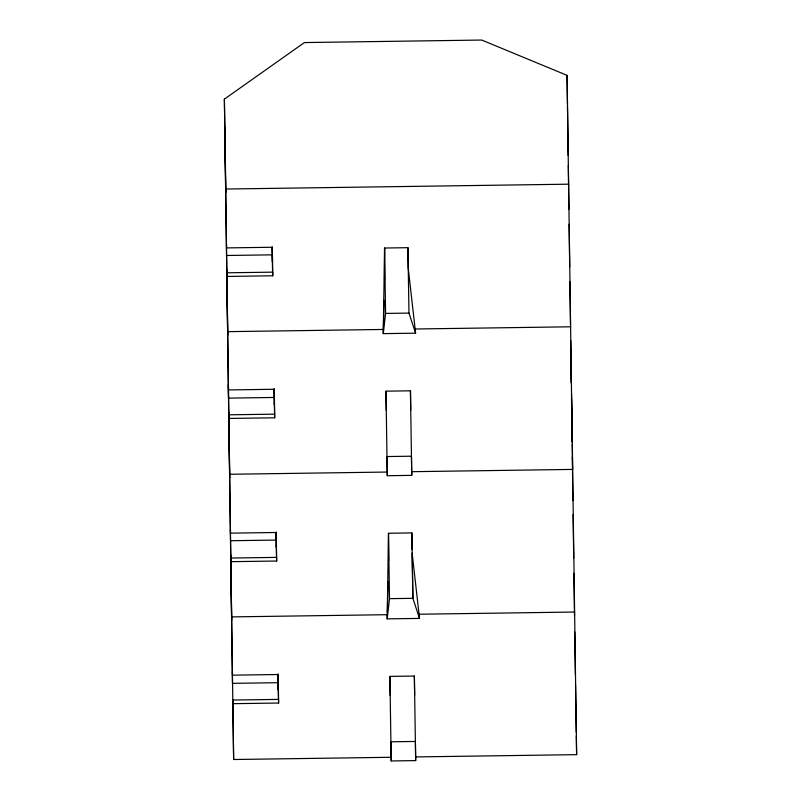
<?xml version="1.0" encoding="UTF-8"?>
<svg xmlns="http://www.w3.org/2000/svg" width="801" height="801" viewBox="0 0 801 801"><rect width="100%" height="100%" fill="white"/><g stroke="black" fill="none" stroke-linecap="round" stroke-linejoin="round"><path stroke-width="1.2" d="M384.069 300.295L383.258 333.627L415.599 333.176L408.21 267.864L407.929 247.689L384.57 248.02L383.258 333.627L385.591 313.421L384.57 248.02L384.55 280.54M387.273 615.158L387.183 618.863L419.524 618.412L412.135 553.101L412.885 598.327L419.524 618.412M387.334 612.695L388.084 581.826M388.585 560.84L388.495 533.256L411.854 532.925L412.885 598.327L389.516 598.657L387.183 618.863L388.495 533.256L389.516 598.657M390.788 757.285L233.632 759.508L224.38 99.134L304.4 42.563L481.721 40.05L567.068 75.354L576.62 754.652L415.729 756.925M225.792 189.036L568.78 184.18M224.801 127.139L226.563 255.489L272.3 254.838L272.59 273.351M272.72 275.784L226.993 276.435L226.933 272.801L272.66 272.15L272.72 275.784L272.33 247.259L226.593 247.909L226.543 244.275M385.591 313.421L408.961 313.091L415.599 333.176M227.744 331.654L383.659 329.451M414.838 329.001L570.743 326.798M385.982 391.158L410.452 390.808L411.744 475.363L387.273 475.714L385.982 391.158L386.242 410.312M228.886 414.808L274.613 414.167M228.946 418.442L274.673 417.802L274.282 389.276L228.555 389.927L228.495 386.292M229.707 474.272L386.863 472.049M411.804 471.689L572.705 469.416L572.304 444.395M228.726 412.375L230.488 540.725L276.225 540.074L276.495 557.356M276.645 561.02L230.908 561.671L230.858 558.037L276.585 557.386L276.645 561.02L276.255 532.495L230.518 533.146L230.468 529.511M231.669 616.89L387.574 614.687M418.753 614.237L574.667 612.034M278.598 703.038L278.538 699.403L232.811 700.044L232.861 703.678L278.598 703.038L278.207 674.512L232.47 675.163L232.42 671.528M389.907 676.394L414.377 676.044L415.669 760.6L391.198 760.95L389.907 676.394L390.167 695.548M278.458 699.974L278.177 682.692L232.45 683.343L230.688 554.993M274.393 402.673L274.433 404.635L274.242 389.226M276.355 545.161L276.395 547.233L276.205 532.174M570.993 360.59L571.343 383.108L570.712 340.575M571.524 394.362L572.274 441.902M575.368 674.592L574.728 632.069M575.529 684.605L576.269 732.134M576.33 735.889L576.62 754.652M407.929 247.689L408.961 313.091M272.36 255.159L272.47 261.997L272.28 246.948M274.673 417.802L274.262 397.456L228.525 398.107L226.763 269.757M224.38 99.134L225.832 192.53M226.563 255.489L227.794 335.148M228.295 384.37L229.747 477.766M230.488 540.725L231.709 620.385M567.068 75.354L567.468 104.13M567.498 106.633L568.169 155.424M568.309 165.427L568.91 209.211M569.121 224.23L569.701 266.763M569.912 281.772L570.492 324.315M571.503 398.117L572.114 441.912M572.314 456.92L572.915 500.705M573.105 514.472L573.706 558.257M573.917 573.266L574.497 615.799M411.744 475.363L411.484 456.21L387.003 456.55L387.273 475.714M415.669 760.6L415.409 741.446L390.928 741.786L391.198 760.95M410.452 390.808L410.723 409.972M414.377 676.044L414.638 695.208M411.854 532.925L412.084 549.536M272.2 247.369L272.3 254.838M274.142 388.735L274.322 398.017M276.115 532.605L276.225 540.074M278.177 682.692L278.057 673.971L278.358 689.871L278.167 674.462M276.175 533.266L276.275 540.395M232.811 700.044L233.632 759.508"/></g></svg>
